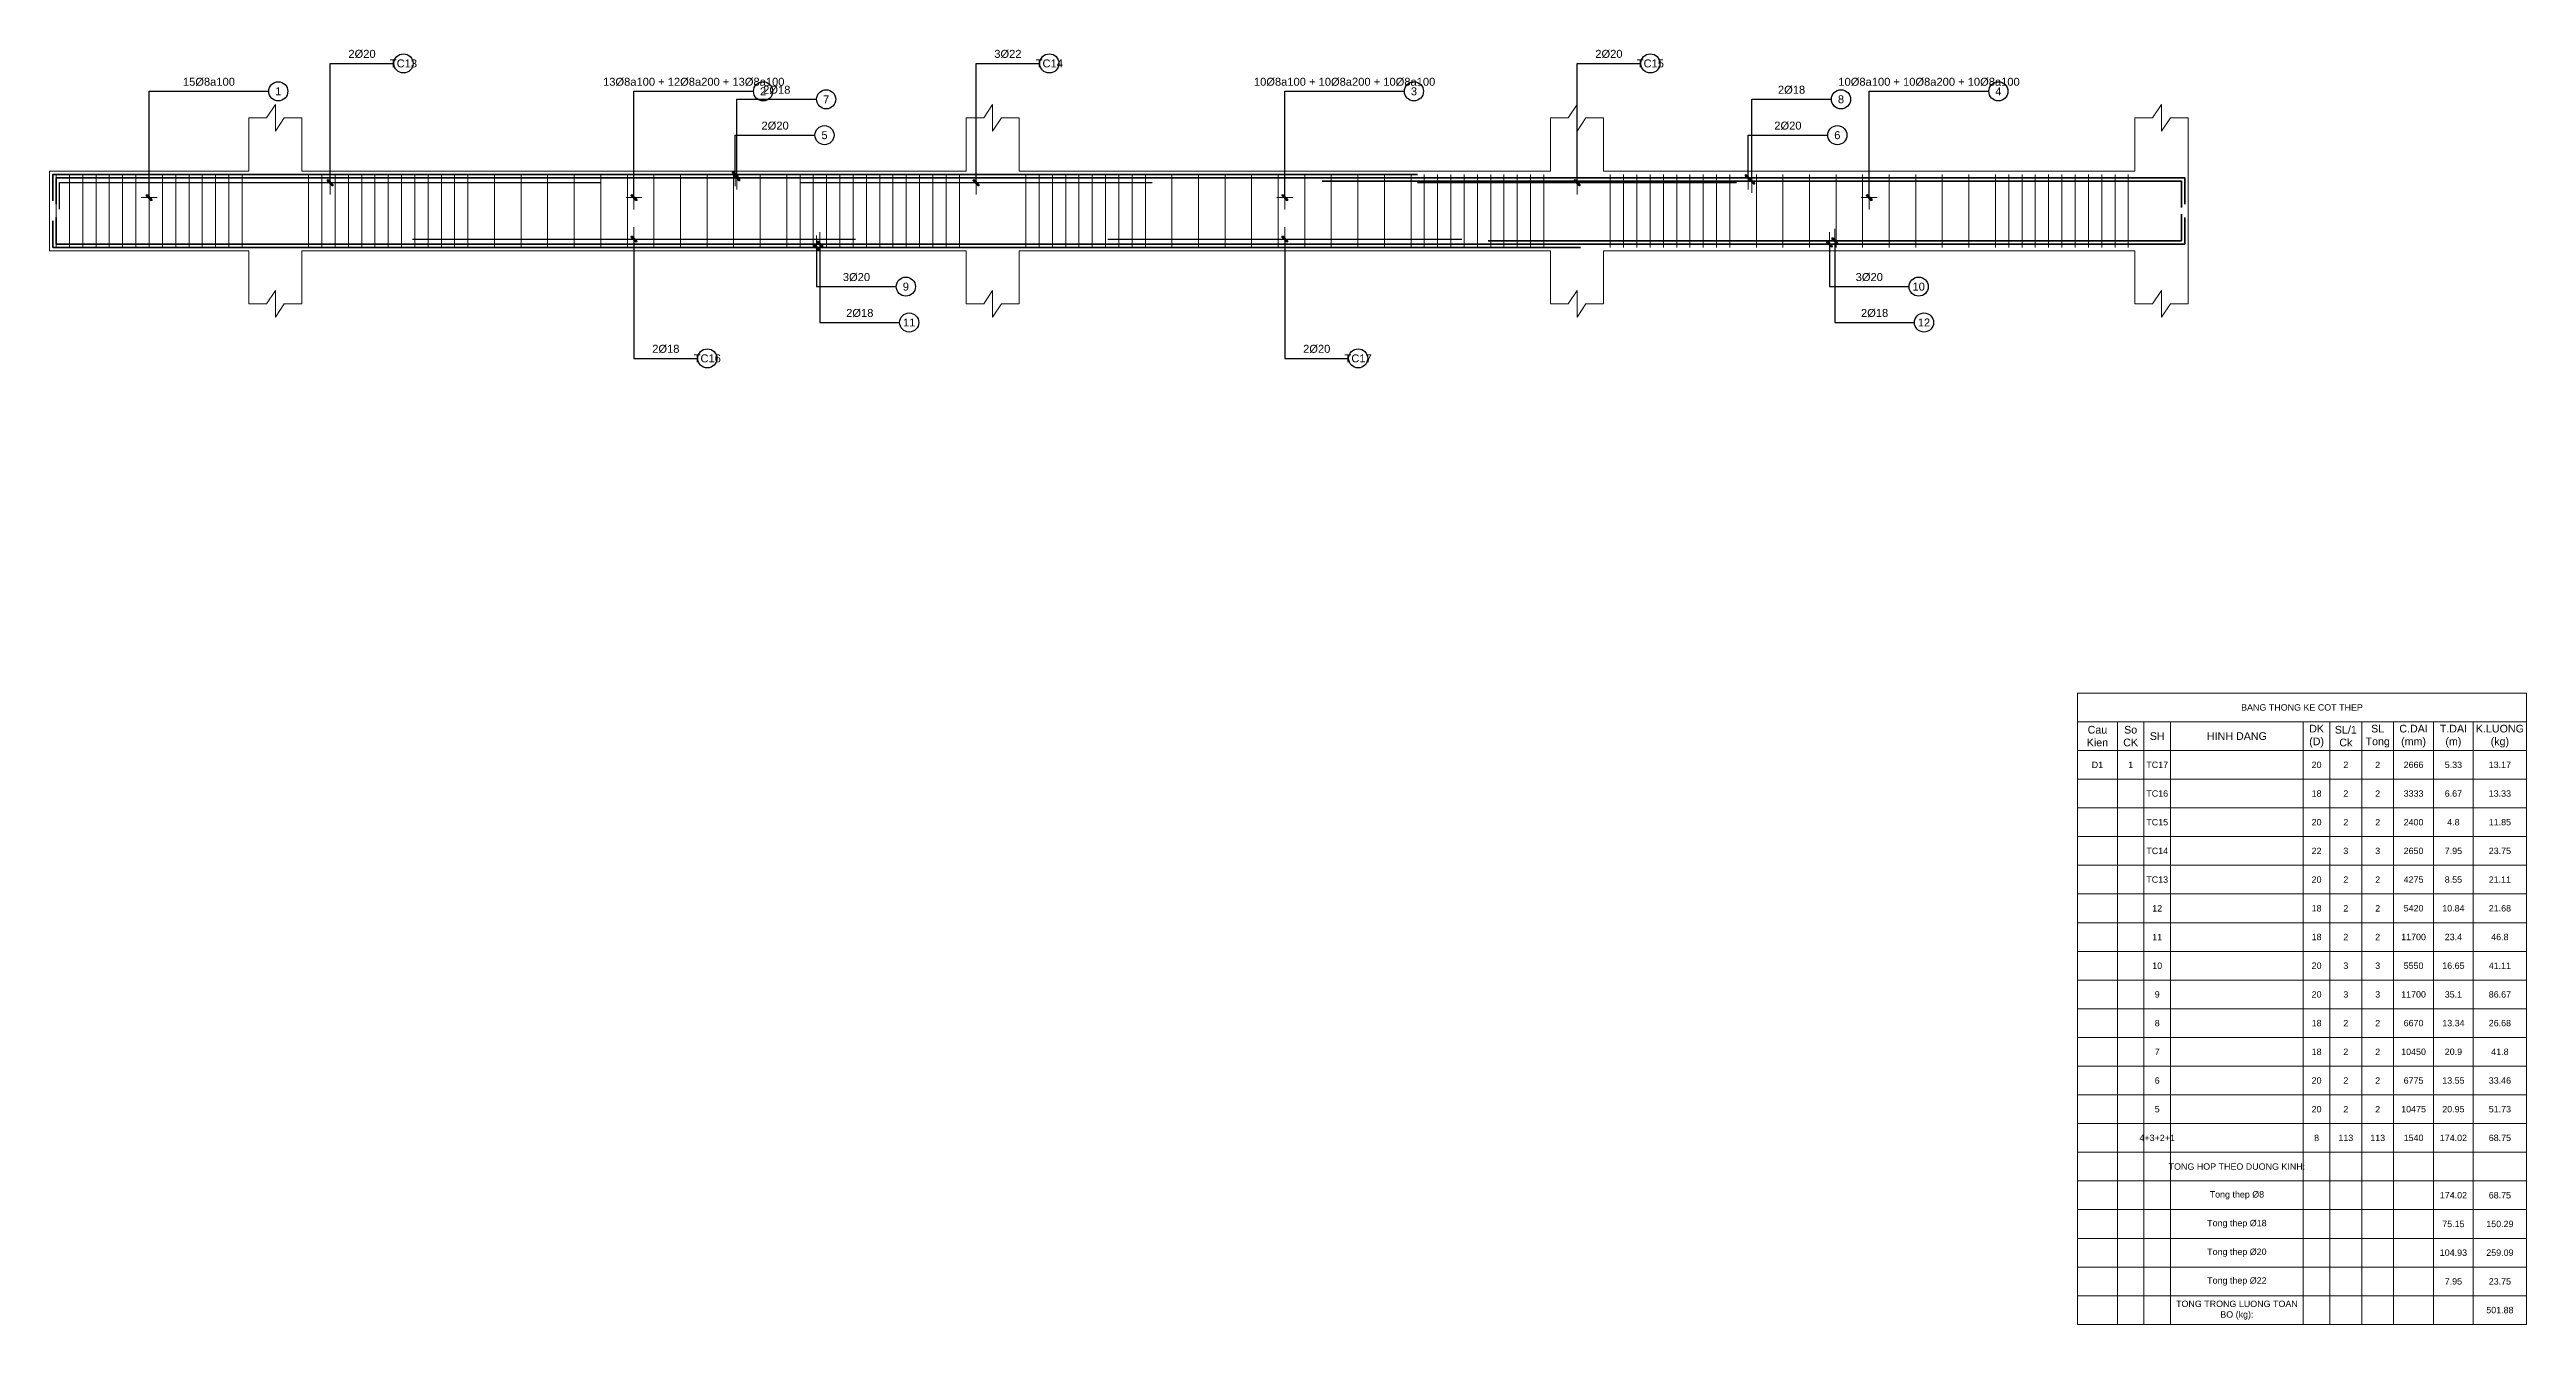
# Model space of a CAD drawing. Header units: inches. Extents: x 921646 to 2157952, y -92667 to 262089.
# Drawn here: x 2139305 to 2157952, y 157972 to 167568 of the extents above; entities that cross this region are included whole.
import ezdxf
from ezdxf.enums import TextEntityAlignment as Align

# ---------------------------------------------------------------- set-up
doc = ezdxf.new("R2010")
doc.units = ezdxf.units.IN
doc.header["$MEASUREMENT"] = 0
doc.layers.get('0').update_dxf_attribs({"lineweight": 9})
for name, color, linetype, lineweight in [('00 gach chiu lua', 30, 'Continuous', 13), ('Cp Net Thep 0.40', 2, 'Continuous', 40), ('RB_CONC', 8, 'Continuous', 20), ('RB_MAIN', 1, 'Continuous', 40), ('RB_STIR', 3, 'Continuous', 15), ('RB_TC', 4, 'Continuous', 30)]:
    doc.layers.add(name, color=color, linetype=linetype, lineweight=lineweight)
doc.layers.add('RB_TEXT', color=7, linetype='Continuous')
doc.styles.add('KICHTHUOC', font='VHELVCN.TTF', dxfattribs={"width": 0.8})
doc.styles.get("Standard").update_dxf_attribs({"font": 'arial.ttf'})
doc.dimstyles.new('Copy of 100', dxfattribs={"dimscale": 100, "dimtxt": 1.8, "dimasz": 0.003, "dimexe": 1, "dimexo": 0, "dimgap": 0.1, "dimtad": 1, "dimdec": 0, "dimdsep": 46, "dimtxsty": 'KICHTHUOC', "dimblk": '1A', "dimcen": 0.001, "dimdle": 1.5, "dimclrt": 3, "dimadec": 0, "dimazin": 0, "dimtfac": 1, "dimtdec": 0, "dimtix": 1, "dimtmove": 2, "dimatfit": 3, "dimldrblk": '1A', "dimfxl": 1, "dimtolj": 1, "dimtzin": 0, "dimarcsym": 0})

# ---------------------------------------------------------------- blocks, each defined once
blk = doc.blocks.new('KTHUOC')
blk.add_hatch(color=256).paths.add_polyline_path([(-71, -42), (42, 71, -1), (71, 42), (-42, -71, -1)])
for p, q in [((-14, 14), (14, -14)), ((0, -200), (0, 200)), ((-300, 0), (300, 0))]:
    blk.add_line(p, q)
for points in [[(42, 71), (-71, -42)], [(-42, -71), (71, 42)]]:
    blk.add_lwpolyline(points)
for centre, start, end in [((57, 57), 315, 135), ((-57, -57), 135, 315)]:
    blk.add_arc(centre, 20, start, end)
blk = doc.blocks.new('1A')
at = {"layer": '00 gach chiu lua'}
blk.add_blockref('KTHUOC', (0, 0), dxfattribs=at)
blk = doc.blocks.new('*T1051')
at = {"layer": 'Cp Net Thep 0.40', "color": 0, "linetype": 'ByBlock', "lineweight": -2, "transparency": 16777216}
for p, q in [((0, 0), (3380, 0)), ((0, 0), (0, -4752)), ((3380, 0), (3380, -4752)), ((0, -216), (3380, -216)), ((300, -216), (300, -4752)), ((500, -216), (500, -4752)), ((700, -216), (700, -4752)), ((1700, -216), (1700, -4752)), ((1900, -216), (1900, -4752)), ((2140, -216), (2140, -4752)), ((2380, -216), (2380, -4752)), ((2680, -216), (2680, -4752)), ((2980, -216), (2980, -4752)), ((0, -432), (3380, -432)), ((0, -648), (3380, -648)), ((0, -864), (3380, -864)), ((0, -1080), (3380, -1080)), ((0, -1296), (3380, -1296)), ((0, -1512), (3380, -1512)), ((0, -1728), (3380, -1728)), ((0, -1944), (3380, -1944)), ((0, -2160), (3380, -2160)), ((0, -2376), (3380, -2376)), ((0, -2592), (3380, -2592)), ((0, -2808), (3380, -2808)), ((0, -3024), (3380, -3024)), ((0, -3240), (3380, -3240)), ((0, -3456), (3380, -3456)), ((0, -3672), (3380, -3672)), ((0, -3888), (3380, -3888)), ((0, -4104), (3380, -4104)), ((0, -4320), (3380, -4320)), ((0, -4536), (3380, -4536)), ((0, -4752), (3380, -4752))]:
    blk.add_line(p, q, dxfattribs=at)
at = {"layer": 'Cp Net Thep 0.40', "color": 2, "transparency": 16777216, "attachment_point": 5}
for s, insert, char_height, width in [('BANG THONG KE COT THEP', (1690, -108), 48, 3379.88), ('Cau Kien', (150, -324), 57.6, 299.88), ('So CK', (400, -324), 57.6, 199.88), ('SH', (600, -324), 57.6, 199.88), ('HINH DANG', (1200, -324), 57.6, 999.88), ('DK (D)', (1800, -324), 57.6, 199.88), ('SL/1 Ck', (2020, -324), 57.6, 239.88), ('SL Tong', (2260, -324), 57.6, 239.88), ('C.DAI (mm)', (2530, -324), 57.6, 299.88), ('T.DAI (m)', (2830, -324), 57.6, 299.88), ('K.LUONG (kg)', (3180, -324), 57.6, 399.88), ('D1', (150, -540), 48, 299.88), ('1', (400, -540), 48, 199.88), ('TC17', (600, -540), 48, 199.88), ('20', (1800, -540), 48, 199.88), ('2', (2020, -540), 48, 239.88), ('2', (2260, -540), 48, 239.88), ('2666', (2530, -540), 48, 299.88), ('5.33', (2830, -540), 48, 299.88), ('13.17', (3180, -540), 48, 399.88), ('TC16', (600, -756), 48, 199.88), ('18', (1800, -756), 48, 199.88), ('2', (2020, -756), 48, 239.88), ('2', (2260, -756), 48, 239.88), ('3333', (2530, -756), 48, 299.88), ('6.67', (2830, -756), 48, 299.88), ('13.33', (3180, -756), 48, 399.88), ('TC15', (600, -972), 48, 199.88), ('20', (1800, -972), 48, 199.88), ('2', (2020, -972), 48, 239.88), ('2', (2260, -972), 48, 239.88), ('2400', (2530, -972), 48, 299.88), ('4.8', (2830, -972), 48, 299.88), ('11.85', (3180, -972), 48, 399.88), ('TC14', (600, -1188), 48, 199.88), ('22', (1800, -1188), 48, 199.88), ('3', (2020, -1188), 48, 239.88), ('3', (2260, -1188), 48, 239.88), ('2650', (2530, -1188), 48, 299.88), ('7.95', (2830, -1188), 48, 299.88), ('23.75', (3180, -1188), 48, 399.88), ('TC13', (600, -1404), 48, 199.88), ('20', (1800, -1404), 48, 199.88), ('2', (2020, -1404), 48, 239.88), ('2', (2260, -1404), 48, 239.88), ('4275', (2530, -1404), 48, 299.88), ('8.55', (2830, -1404), 48, 299.88), ('21.11', (3180, -1404), 48, 399.88), ('12', (600, -1620), 48, 199.88), ('18', (1800, -1620), 48, 199.88), ('2', (2020, -1620), 48, 239.88), ('2', (2260, -1620), 48, 239.88), ('5420', (2530, -1620), 48, 299.88), ('10.84', (2830, -1620), 48, 299.88), ('21.68', (3180, -1620), 48, 399.88), ('11', (600, -1836), 48, 199.88), ('18', (1800, -1836), 48, 199.88), ('2', (2020, -1836), 48, 239.88), ('2', (2260, -1836), 48, 239.88), ('11700', (2530, -1836), 48, 299.88), ('23.4', (2830, -1836), 48, 299.88), ('46.8', (3180, -1836), 48, 399.88), ('10', (600, -2052), 48, 199.88), ('20', (1800, -2052), 48, 199.88), ('3', (2020, -2052), 48, 239.88), ('3', (2260, -2052), 48, 239.88), ('5550', (2530, -2052), 48, 299.88), ('16.65', (2830, -2052), 48, 299.88), ('41.11', (3180, -2052), 48, 399.88), ('9', (600, -2268), 48, 199.88), ('20', (1800, -2268), 48, 199.88), ('3', (2020, -2268), 48, 239.88), ('3', (2260, -2268), 48, 239.88), ('11700', (2530, -2268), 48, 299.88), ('35.1', (2830, -2268), 48, 299.88), ('86.67', (3180, -2268), 48, 399.88), ('8', (600, -2484), 48, 199.88), ('18', (1800, -2484), 48, 199.88), ('2', (2020, -2484), 48, 239.88), ('2', (2260, -2484), 48, 239.88), ('6670', (2530, -2484), 48, 299.88), ('13.34', (2830, -2484), 48, 299.88), ('26.68', (3180, -2484), 48, 399.88), ('7', (600, -2700), 48, 199.88), ('18', (1800, -2700), 48, 199.88), ('2', (2020, -2700), 48, 239.88), ('2', (2260, -2700), 48, 239.88), ('10450', (2530, -2700), 48, 299.88), ('20.9', (2830, -2700), 48, 299.88), ('41.8', (3180, -2700), 48, 399.88), ('6', (600, -2916), 48, 199.88), ('20', (1800, -2916), 48, 199.88), ('2', (2020, -2916), 48, 239.88), ('2', (2260, -2916), 48, 239.88), ('6775', (2530, -2916), 48, 299.88), ('13.55', (2830, -2916), 48, 299.88), ('33.46', (3180, -2916), 48, 399.88), ('5', (600, -3132), 48, 199.88), ('20', (1800, -3132), 48, 199.88), ('2', (2020, -3132), 48, 239.88), ('2', (2260, -3132), 48, 239.88), ('10475', (2530, -3132), 48, 299.88), ('20.95', (2830, -3132), 48, 299.88), ('51.73', (3180, -3132), 48, 399.88), ('4+3+2+1', (600, -3348), 48, 199.88), ('8', (1800, -3348), 48, 199.88), ('113', (2020, -3348), 48, 239.88), ('113', (2260, -3348), 48, 239.88), ('1540', (2530, -3348), 48, 299.88), ('174.02', (2830, -3348), 48, 299.88), ('68.75', (3180, -3348), 48, 399.88), ('TONG HOP THEO DUONG KINH:', (1200, -3564), 48, 999.88), ('Tong thep %%C8', (1200, -3780), 48, 999.88), ('174.02', (2830, -3780), 48, 299.88), ('68.75', (3180, -3780), 48, 399.88), ('Tong thep %%C18', (1200, -3996), 48, 999.88), ('75.15', (2830, -3996), 48, 299.88), ('150.29', (3180, -3996), 48, 399.88), ('Tong thep %%C20', (1200, -4212), 48, 999.88), ('104.93', (2830, -4212), 48, 299.88), ('259.09', (3180, -4212), 48, 399.88), ('Tong thep %%C22', (1200, -4428), 48, 999.88), ('7.95', (2830, -4428), 48, 299.88), ('23.75', (3180, -4428), 48, 399.88), ('TONG TRONG LUONG TOAN BO (kg):', (1200, -4644), 48, 999.88), ('501.88', (3180, -4644), 48, 399.88)]:
    blk.add_mtext(s, dxfattribs=dict(at, insert=insert, char_height=char_height, width=width))

msp = doc.modelspace()

# ---------------------------------------------------------------- linework, layer by layer
at = {"layer": 'RB_CONC'}
for p, q in [((2140804.6, 166653.5), (2140804.6, 167053.5)), ((2141204.6, 166653.5), (2141204.6, 167053.5)), ((2146204.6, 166653.5), (2146204.6, 167053.5)), ((2146604.6, 166653.5), (2146604.6, 167053.5)), ((2150604.6, 166653.5), (2150604.6, 167053.5)), ((2151004.6, 166653.5), (2151004.6, 167053.5)), ((2155004.6, 166653.5), (2155004.6, 167053.5)), ((2155404.6, 166653.5), (2155404.6, 167053.5)), ((2139304.6, 166653.5), (2140804.6, 166653.5)), ((2139304.6, 166653.5), (2139304.6, 166053.5)), ((2141204.6, 166653.5), (2146204.6, 166653.5)), ((2146604.6, 166653.5), (2150604.6, 166653.5)), ((2151004.6, 166653.5), (2155004.6, 166653.5)), ((2155404.6, 166653.5), (2155404.6, 166053.5)), ((2139304.6, 166053.5), (2140804.6, 166053.5)), ((2140804.6, 166053.5), (2140804.6, 165653.5)), ((2141204.6, 166053.5), (2141204.6, 165653.5)), ((2141204.6, 166053.5), (2146204.6, 166053.5)), ((2146204.6, 166053.5), (2146204.6, 165653.5)), ((2146604.6, 166053.5), (2146604.6, 165653.5)), ((2146604.6, 166053.5), (2150604.6, 166053.5)), ((2150604.6, 166053.5), (2150604.6, 165653.5)), ((2151004.6, 166053.5), (2151004.6, 165653.5)), ((2151004.6, 166053.5), (2155004.6, 166053.5)), ((2155004.6, 166053.5), (2155004.6, 165653.5)), ((2155404.6, 166053.5), (2155404.6, 165653.5))]:
    msp.add_line(p, q, dxfattribs=at)
for points in [[(2140804.6, 167053.5), (2140937.9, 167053.5), (2141004.6, 167153.5), (2141004.6, 166953.5), (2141071.3, 167053.5), (2141204.6, 167053.5)], [(2146204.6, 167053.5), (2146337.9, 167053.5), (2146404.6, 167153.5), (2146404.6, 166953.5), (2146471.3, 167053.5), (2146604.6, 167053.5)], [(2150604.6, 167053.5), (2150737.9, 167053.5), (2150804.6, 167153.5), (2150804.6, 166953.5), (2150871.3, 167053.5), (2151004.6, 167053.5)], [(2155004.6, 167053.5), (2155137.9, 167053.5), (2155204.6, 167153.5), (2155204.6, 166953.5), (2155271.3, 167053.5), (2155404.6, 167053.5)], [(2140804.6, 165653.5), (2140937.9, 165653.5), (2141004.6, 165753.5), (2141004.6, 165553.5), (2141071.3, 165653.5), (2141204.6, 165653.5)], [(2146204.6, 165653.5), (2146337.9, 165653.5), (2146404.6, 165753.5), (2146404.6, 165553.5), (2146471.3, 165653.5), (2146604.6, 165653.5)], [(2150604.6, 165653.5), (2150737.9, 165653.5), (2150804.6, 165753.5), (2150804.6, 165553.5), (2150871.3, 165653.5), (2151004.6, 165653.5)], [(2155004.6, 165653.5), (2155137.9, 165653.5), (2155204.6, 165753.5), (2155204.6, 165553.5), (2155271.3, 165653.5), (2155404.6, 165653.5)]]:
    msp.add_lwpolyline(points, dxfattribs=at)
at = {"layer": 'RB_MAIN', "color": 1}
for points in [[(2139329.6, 166428.5), (2139329.6, 166628.5), (2149604.6, 166628.5)], [(2139354.6, 166403.5), (2139354.6, 166603.5), (2149604.6, 166603.5)], [(2139329.6, 166278.5), (2139329.6, 166078.5), (2150829.6, 166078.5)], [(2139354.6, 166303.5), (2139354.6, 166103.5), (2150854.6, 166103.5)]]:
    msp.add_lwpolyline(points, dxfattribs=at)
at = {"layer": 'RB_MAIN', "color": 2}
for points in [[(2148804.6, 166603.5), (2155379.6, 166603.5), (2155379.6, 166403.5)], [(2148884.6, 166578.5), (2155354.6, 166578.5), (2155354.6, 166378.5)], [(2150029.6, 166103.5), (2155379.6, 166103.5), (2155379.6, 166303.5)], [(2150134.6, 166128.5), (2155354.6, 166128.5), (2155354.6, 166328.5)]]:
    msp.add_lwpolyline(points, dxfattribs=at)
at = {"layer": 'RB_STIR'}
for p, q in [((2139354.6, 166628.5), (2139354.6, 166078.5)), ((2139454.6, 166628.5), (2139454.6, 166078.5)), ((2139554.6, 166628.5), (2139554.6, 166078.5)), ((2139654.6, 166628.5), (2139654.6, 166078.5)), ((2139754.6, 166628.5), (2139754.6, 166078.5)), ((2139854.6, 166628.5), (2139854.6, 166078.5)), ((2139954.6, 166628.5), (2139954.6, 166078.5)), ((2140054.6, 166628.5), (2140054.6, 166078.5)), ((2140154.6, 166628.5), (2140154.6, 166078.5)), ((2140254.6, 166628.5), (2140254.6, 166078.5)), ((2140354.6, 166628.5), (2140354.6, 166078.5)), ((2140454.6, 166628.5), (2140454.6, 166078.5)), ((2140554.6, 166628.5), (2140554.6, 166078.5)), ((2140654.6, 166628.5), (2140654.6, 166078.5)), ((2140754.6, 166628.5), (2140754.6, 166078.5)), ((2141254.6, 166628.5), (2141254.6, 166078.5)), ((2141354.6, 166628.5), (2141354.6, 166078.5)), ((2141454.6, 166628.5), (2141454.6, 166078.5)), ((2141554.6, 166628.5), (2141554.6, 166078.5)), ((2141654.6, 166628.5), (2141654.6, 166078.5)), ((2141754.6, 166628.5), (2141754.6, 166078.5)), ((2141854.6, 166628.5), (2141854.6, 166078.5)), ((2141954.6, 166628.5), (2141954.6, 166078.5)), ((2142054.6, 166628.5), (2142054.6, 166078.5)), ((2142154.6, 166628.5), (2142154.6, 166078.5)), ((2142254.6, 166628.5), (2142254.6, 166078.5)), ((2142354.6, 166628.5), (2142354.6, 166078.5)), ((2142454.6, 166628.5), (2142454.6, 166078.5)), ((2142654.6, 166628.5), (2142654.6, 166078.5)), ((2142854.6, 166628.5), (2142854.6, 166078.5)), ((2143054.6, 166628.5), (2143054.6, 166078.5)), ((2143254.6, 166628.5), (2143254.6, 166078.5)), ((2143454.6, 166628.5), (2143454.6, 166078.5)), ((2143654.6, 166628.5), (2143654.6, 166078.5)), ((2143854.6, 166628.5), (2143854.6, 166078.5)), ((2144054.6, 166628.5), (2144054.6, 166078.5)), ((2144254.6, 166628.5), (2144254.6, 166078.5)), ((2144454.6, 166628.5), (2144454.6, 166078.5)), ((2144654.6, 166628.5), (2144654.6, 166078.5)), ((2144854.6, 166628.5), (2144854.6, 166078.5)), ((2144954.6, 166628.5), (2144954.6, 166078.5)), ((2145054.6, 166628.5), (2145054.6, 166078.5)), ((2145154.6, 166628.5), (2145154.6, 166078.5)), ((2145254.6, 166628.5), (2145254.6, 166078.5)), ((2145354.6, 166628.5), (2145354.6, 166078.5)), ((2145454.6, 166628.5), (2145454.6, 166078.5)), ((2145554.6, 166628.5), (2145554.6, 166078.5)), ((2145654.6, 166628.5), (2145654.6, 166078.5)), ((2145754.6, 166628.5), (2145754.6, 166078.5)), ((2145854.6, 166628.5), (2145854.6, 166078.5)), ((2145954.6, 166628.5), (2145954.6, 166078.5)), ((2146054.6, 166628.5), (2146054.6, 166078.5)), ((2146154.6, 166628.5), (2146154.6, 166078.5)), ((2146654.6, 166628.5), (2146654.6, 166078.5)), ((2146754.6, 166628.5), (2146754.6, 166078.5)), ((2146854.6, 166628.5), (2146854.6, 166078.5)), ((2146954.6, 166628.5), (2146954.6, 166078.5)), ((2147054.6, 166628.5), (2147054.6, 166078.5)), ((2147154.6, 166628.5), (2147154.6, 166078.5)), ((2147254.6, 166628.5), (2147254.6, 166078.5)), ((2147354.6, 166628.5), (2147354.6, 166078.5)), ((2147454.6, 166628.5), (2147454.6, 166078.5)), ((2147554.6, 166628.5), (2147554.6, 166078.5)), ((2147754.6, 166628.5), (2147754.6, 166078.5)), ((2147954.6, 166628.5), (2147954.6, 166078.5)), ((2148154.6, 166628.5), (2148154.6, 166078.5)), ((2148354.6, 166628.5), (2148354.6, 166078.5)), ((2148554.6, 166628.5), (2148554.6, 166078.5)), ((2148754.6, 166628.5), (2148754.6, 166078.5)), ((2148954.6, 166628.5), (2148954.6, 166078.5)), ((2149154.6, 166628.5), (2149154.6, 166078.5)), ((2149354.6, 166628.5), (2149354.6, 166078.5)), ((2149554.6, 166628.5), (2149554.6, 166078.5)), ((2149654.6, 166628.5), (2149654.6, 166078.5)), ((2149754.6, 166628.5), (2149754.6, 166078.5)), ((2149854.6, 166628.5), (2149854.6, 166078.5)), ((2149954.6, 166628.5), (2149954.6, 166078.5)), ((2150054.6, 166628.5), (2150054.6, 166078.5)), ((2150154.6, 166628.5), (2150154.6, 166078.5)), ((2150254.6, 166628.5), (2150254.6, 166078.5)), ((2150354.6, 166628.5), (2150354.6, 166078.5)), ((2150454.6, 166628.5), (2150454.6, 166078.5)), ((2150554.6, 166628.5), (2150554.6, 166078.5)), ((2151054.6, 166628.5), (2151054.6, 166078.5)), ((2151154.6, 166628.5), (2151154.6, 166078.5)), ((2151254.6, 166628.5), (2151254.6, 166078.5)), ((2151354.6, 166628.5), (2151354.6, 166078.5)), ((2151454.6, 166628.5), (2151454.6, 166078.5)), ((2151554.6, 166628.5), (2151554.6, 166078.5)), ((2151654.6, 166628.5), (2151654.6, 166078.5)), ((2151754.6, 166628.5), (2151754.6, 166078.5)), ((2151854.6, 166628.5), (2151854.6, 166078.5)), ((2151954.6, 166628.5), (2151954.6, 166078.5)), ((2152154.6, 166628.5), (2152154.6, 166078.5)), ((2152354.6, 166628.5), (2152354.6, 166078.5)), ((2152554.6, 166628.5), (2152554.6, 166078.5)), ((2152754.6, 166628.5), (2152754.6, 166078.5)), ((2152954.6, 166628.5), (2152954.6, 166078.5)), ((2153154.6, 166628.5), (2153154.6, 166078.5)), ((2153354.6, 166628.5), (2153354.6, 166078.5)), ((2153554.6, 166628.5), (2153554.6, 166078.5)), ((2153754.6, 166628.5), (2153754.6, 166078.5)), ((2153954.6, 166628.5), (2153954.6, 166078.5)), ((2154054.6, 166628.5), (2154054.6, 166078.5)), ((2154154.6, 166628.5), (2154154.6, 166078.5)), ((2154254.6, 166628.5), (2154254.6, 166078.5)), ((2154354.6, 166628.5), (2154354.6, 166078.5)), ((2154454.6, 166628.5), (2154454.6, 166078.5)), ((2154554.6, 166628.5), (2154554.6, 166078.5)), ((2154654.6, 166628.5), (2154654.6, 166078.5)), ((2154754.6, 166628.5), (2154754.6, 166078.5)), ((2154854.6, 166628.5), (2154854.6, 166078.5)), ((2154954.6, 166628.5), (2154954.6, 166078.5))]:
    msp.add_line(p, q, dxfattribs=at)
at = {"layer": 'RB_TC', "color": 4}
for points in [[(2139379.6, 166366), (2139379.6, 166566), (2143454.6, 166566)], [(2144954.6, 166566), (2147604.6, 166566)], [(2149604.6, 166566), (2152004.6, 166566)], [(2142037.9, 166141), (2145371.3, 166141)], [(2147271.3, 166141), (2149937.9, 166141)]]:
    msp.add_lwpolyline(points, dxfattribs=at)
at = {"layer": 'RB_TEXT'}
for centre in [(2141969.1, 167463.5), (2146831.6, 167463.5), (2151356.6, 167463.5), (2141026.6, 167253.5), (2144676.6, 167253.5), (2149576.6, 167253.5), (2153976.6, 167253.5), (2145151.6, 167193.5), (2152791.6, 167193.5), (2145139.1, 166923.5), (2152764.1, 166923.5), (2145751.6, 165783.5), (2153376.6, 165783.5), (2145776.6, 165513.5), (2153416.6, 165513.5), (2144256.6, 165243.5), (2149156.6, 165243.5)]:
    msp.add_circle(centre, 72, dxfattribs=at)

# ---------------------------------------------------------------- block references
msp.add_blockref('*T1051', (2154572.3, 162724.1))

# ---------------------------------------------------------------- texts
for s, p in [('2%%C20', (2141657.1, 167487.5)), ('3%%C22', (2146519.6, 167487.5)), ('2%%C20', (2151044.6, 167487.5)), ('15%%C8a100', (2140504.6, 167277.5)), ('13%%C8a100 + 12%%C8a200 + 13%%C8a100', (2144154.6, 167277.5)), ('2%%C18', (2144779.6, 167217.5)), ('10%%C8a100 + 10%%C8a200 + 10%%C8a100', (2149054.6, 167277.5)), ('2%%C18', (2152419.6, 167217.5)), ('10%%C8a100 + 10%%C8a200 + 10%%C8a100', (2153454.6, 167277.5)), ('2%%C20', (2144767.1, 166947.5)), ('2%%C20', (2152392.1, 166947.5)), ('3%%C20', (2145379.6, 165807.5)), ('3%%C20', (2153004.6, 165807.5)), ('2%%C18', (2145404.6, 165537.5)), ('2%%C18', (2153044.6, 165537.5)), ('2%%C18', (2143944.6, 165267.5)), ('2%%C20', (2148844.6, 165267.5))]:
    msp.add_text(s, height=60, dxfattribs=at).set_placement(p, align=Align.BOTTOM_CENTER)
for s, p in [('TC13', (2141969.1, 167463.5)), ('TC14', (2146831.6, 167463.5)), ('TC15', (2151356.6, 167463.5)), ('1', (2141026.6, 167253.5)), ('2', (2144676.6, 167253.5)), ('3', (2149576.6, 167253.5)), ('4', (2153976.6, 167253.5)), ('7', (2145151.6, 167193.5)), ('8', (2152791.6, 167193.5)), ('5', (2145139.1, 166923.5)), ('6', (2152764.1, 166923.5)), ('9', (2145751.6, 165783.5)), ('10', (2153376.6, 165783.5)), ('11', (2145776.6, 165513.5)), ('12', (2153416.6, 165513.5)), ('TC16', (2144256.6, 165243.5)), ('TC17', (2149156.6, 165243.5))]:
    msp.add_text(s, height=60, dxfattribs=at).set_placement(p, align=Align.MIDDLE_CENTER)

# ---------------------------------------------------------------- leaders
at = {"layer": 'Cp Net Thep 0.40'}
for points in [[(2140054.6, 166453.5), (2140054.6, 167253.5), (2140954.6, 167253.5)], [(2143704.6, 166453.5), (2143704.6, 167253.5), (2144604.6, 167253.5)], [(2148604.6, 166453.5), (2148604.6, 167253.5), (2149504.6, 167253.5)], [(2153004.6, 166453.5), (2153004.6, 167253.5), (2153904.6, 167253.5)]]:
    msp.add_leader(points, dimstyle='Copy of 100', dxfattribs=at)
at = {"layer": 'RB_MAIN'}
for points in [[(2144479.6, 166603.5), (2144479.6, 167193.5), (2145079.6, 167193.5)], [(2152119.6, 166578.5), (2152119.6, 167193.5), (2152719.6, 167193.5)], [(2144467.1, 166628.5), (2144467.1, 166923.5), (2145067.1, 166923.5)], [(2152092.1, 166603.5), (2152092.1, 166923.5), (2152692.1, 166923.5)], [(2145079.6, 166078.5), (2145079.6, 165783.5), (2145679.6, 165783.5)], [(2145104.6, 166103.5), (2145104.6, 165513.5), (2145704.6, 165513.5)], [(2152704.6, 166103.5), (2152704.6, 165783.5), (2153304.6, 165783.5)], [(2152744.6, 166128.5), (2152744.6, 165513.5), (2153344.6, 165513.5)]]:
    msp.add_leader(points, dimstyle='Copy of 100', dxfattribs=at)
at = {"layer": 'RB_TC'}
for points in [[(2141417.1, 166566), (2141417.1, 167463.5), (2141897.1, 167463.5)], [(2146279.6, 166566), (2146279.6, 167463.5), (2146759.6, 167463.5)], [(2150804.6, 166566), (2150804.6, 167463.5), (2151284.6, 167463.5)], [(2143704.6, 166141), (2143704.6, 165243.5), (2144184.6, 165243.5)], [(2148604.6, 166141), (2148604.6, 165243.5), (2149084.6, 165243.5)]]:
    msp.add_leader(points, dimstyle='Copy of 100', dxfattribs=at)

doc.saveas('drawing.dxf')
